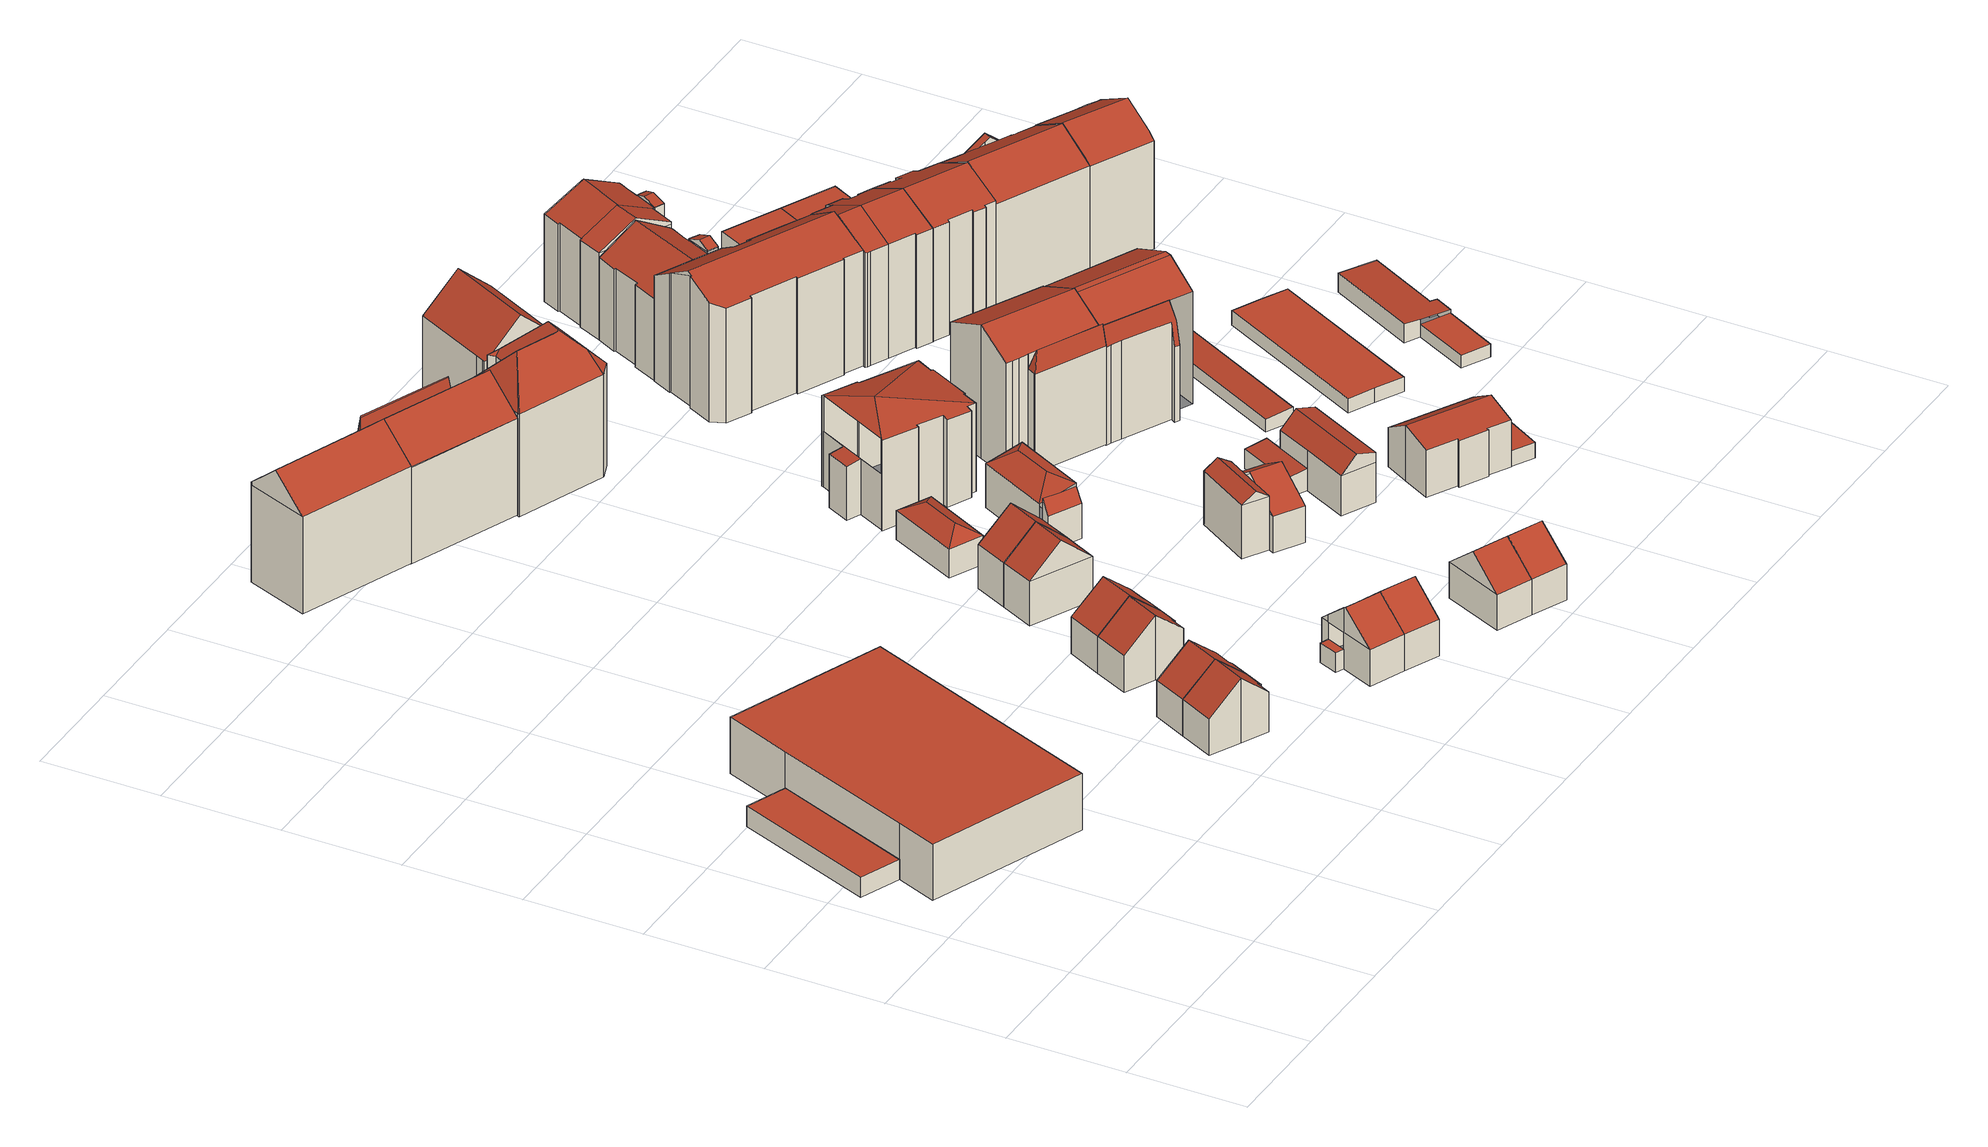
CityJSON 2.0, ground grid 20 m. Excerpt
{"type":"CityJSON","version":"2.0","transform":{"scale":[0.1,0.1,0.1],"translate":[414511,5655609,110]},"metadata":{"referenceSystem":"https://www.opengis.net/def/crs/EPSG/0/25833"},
"CityObjects":{
"building1":{"type":"Building","attributes":{"Dachtyp_tdc":"tdcPolyFlatRoof","Gemeindeschluessel":14612000,"Dachneigung":0,"QualitaetDacherkennung":83,"Geometrietyp2DReferenz":"3000","measuredHeight":3.46,"function":"31001_3211","roofType":"1000"},"geometry":[{"type":"Solid","lod":"2","boundaries":[[[[0,1,2,3]],[[1,4,5,2]],[[4,6,7,5]],[[6,0,3,7]],[[6,4,1,0]],[[3,2,5,7]]]],"semantics":{"surfaces":[{"type":"WallSurface"},{"type":"RoofSurface"},{"type":"GroundSurface"}],"values":[[0,0,0,0,1,2]]}}]},
"building2":{"type":"Building","attributes":{"Dachtyp_tdc":"tdcPolyFlatRoof","Gemeindeschluessel":14612000,"Dachneigung":0,"QualitaetDacherkennung":65,"Geometrietyp2DReferenz":"3000","measuredHeight":9.78,"function":"31001_3211","roofType":"1000"},"geometry":[{"type":"Solid","lod":"2","boundaries":[[[[8,9,2,10]],[[9,11,3,2]],[[11,12,13,3]],[[12,14,15,13]],[[14,16,17,15]],[[16,8,10,17]],[[16,14,12,11,9,8]],[[10,2,3,13,15,17]]]],"semantics":{"surfaces":[{"type":"WallSurface"},{"type":"RoofSurface"},{"type":"GroundSurface"}],"values":[[0,0,0,0,0,0,1,2]]}}]},
"building3":{"type":"Building","attributes":{"Dachtyp_tdc":"tdcGableRoof","Gemeindeschluessel":14612000,"Dachneigung":39.95,"QualitaetDacherkennung":87,"Geometrietyp2DReferenz":"3000","measuredHeight":11.18,"function":"31001_9998","roofType":"3100"},"geometry":[{"type":"Solid","lod":"2","boundaries":[[[[18,19,20,21]],[[19,22,23,20]],[[22,24,25,23]],[[24,26,27,25]],[[28,29,30,31]],[[29,32,33,30]],[[32,18,21,33]],[[28,26,24,22]],[[22,19,18,32,29,28]],[[21,20,23,25,27,31,30,33]],[[26,28,31,27]]]],"semantics":{"surfaces":[{"type":"WallSurface"},{"type":"RoofSurface"},{"type":"GroundSurface"}],"values":[[0,0,0,0,0,0,0,1,1,2,0]]}}]},
"building4":{"type":"Building","attributes":{"Dachtyp_tdc":"tdcGableRoof","Gemeindeschluessel":14612000,"Dachneigung":39.8,"QualitaetDacherkennung":77,"Geometrietyp2DReferenz":"3000","measuredHeight":11.16,"function":"31001_9998","roofType":"3100"},"geometry":[{"type":"Solid","lod":"2","boundaries":[[[[34,29,30,35]],[[29,36,31,30]],[[36,26,27,31]],[[26,37,38,27]],[[37,39,40,38]],[[39,41,42,40]],[[41,43,44,42]],[[43,34,35,44]],[[39,37,26,36]],[[36,29,34,43,41,39]],[[35,30,31,27,38,40,42,44]]]],"semantics":{"surfaces":[{"type":"WallSurface"},{"type":"RoofSurface"},{"type":"GroundSurface"}],"values":[[0,0,0,0,0,0,0,0,1,1,2]]}}]},
"building5":{"type":"Building","attributes":{"Dachtyp_tdc":"tdcGableRoof","Gemeindeschluessel":14612000,"Dachneigung":40.01,"QualitaetDacherkennung":83,"Geometrietyp2DReferenz":"3000","measuredHeight":11.31,"function":"31001_9998","roofType":"3100"},"geometry":[{"type":"Solid","lod":"2","boundaries":[[[[45,46,47,48]],[[46,49,50,47]],[[49,51,52,50]],[[51,53,54,52]],[[53,55,56,54]],[[55,57,58,56]],[[57,59,60,58]],[[59,45,48,60]],[[55,53,51,49]],[[49,46,45,59,57,55]],[[48,47,50,52,54,56,58,60]]]],"semantics":{"surfaces":[{"type":"WallSurface"},{"type":"RoofSurface"},{"type":"GroundSurface"}],"values":[[0,0,0,0,0,0,0,0,1,1,2]]}}]},
"building6":{"type":"Building","attributes":{"Dachtyp_tdc":"tdcFreeFormRoof","Gemeindeschluessel":14612000,"Dachneigung":39.86,"QualitaetDacherkennung":82,"Geometrietyp2DReferenz":"3000","measuredHeight":11.3,"function":"31001_9998","roofType":"5000"},"geometry":[{"type":"Solid","lod":"2","boundaries":[[[[61,57,58,62]],[[57,53,54,58]],[[53,63,64,54]],[[63,65,66,64]],[[65,67,68,66]],[[67,61,62,68]],[[69,70,63,53]],[[67,65,70,69,57,61]],[[65,63,70]],[[53,57,69]],[[62,58,54,64,66,68]]]],"semantics":{"surfaces":[{"type":"WallSurface"},{"type":"RoofSurface"},{"type":"GroundSurface"}],"values":[[0,0,0,0,0,0,1,1,0,0,2]]}}]},
"building7":{"type":"Building","attributes":{"Gemeindeschluessel":14612000,"Geometrietyp2DReferenz":"3000","function":"31001_9998","roofType":"9999"},"children":["building7-1","building7-2"]},
"building7-1":{"type":"BuildingPart","attributes":{"Dachtyp_tdc":"tdcGableRoof","Dachneigung":41.36,"QualitaetDacherkennung":79,"Geometrietyp2DReferenz":"3000","measuredHeight":22.2,"roofType":"3100"},"parents":["building7"],"geometry":[{"type":"MultiSurface","lod":"2","boundaries":[[[71,72,73,74]],[[72,75,76,77,73]],[[78,79,80,81,82]],[[79,71,74,80]],[[79,83,84,71]],[[85,86,84,83,87]],[[78,87,83,79]],[[75,85,87,78]],[[72,86,85,75]],[[71,84,86,72]],[[74,73,77,81,80]]],"semantics":{"surfaces":[{"type":"WallSurface"},{"type":"RoofSurface"},{"type":"GroundSurface"}],"values":[0,0,0,0,1,1,0,0,0,0,2]}}]},
"building7-2":{"type":"BuildingPart","attributes":{"Dachtyp_tdc":"tdcPolyFlatRoof","Dachneigung":0,"QualitaetDacherkennung":0,"Geometrietyp2DReferenz":"3000","measuredHeight":3,"roofType":"9999"},"parents":["building7"],"geometry":[{"type":"MultiSurface","lod":"2","boundaries":[[[82,88,89,76]],[[76,89,90,77]],[[89,88,91,90]],[[88,82,81,91]],[[77,90,91,81]],[[77,81,82,76]]],"semantics":{"surfaces":[{"type":"RoofSurface"},{"type":"WallSurface"},{"type":"GroundSurface"},{"type":"ClosureSurface","isClosure":"1","QuelleClosure":"LoD1Solid"}],"values":[0,1,1,1,2,3]}}]},
"building8":{"type":"Building","attributes":{"Gemeindeschluessel":14612000,"Geometrietyp2DReferenz":"3000","function":"31001_9998","roofType":"9999"},"children":["building8-1","building8-2"]},
"building8-1":{"type":"BuildingPart","attributes":{"Dachtyp_tdc":"tdcPolyFlatRoof","Dachneigung":0,"QualitaetDacherkennung":42,"Geometrietyp2DReferenz":"3000","measuredHeight":3.44,"roofType":"1000"},"parents":["building8"],"geometry":[{"type":"MultiSurface","lod":"2","boundaries":[[[92,93,94,95]],[[93,96,97,94]],[[96,98,99,97]],[[98,96,93,92]],[[95,94,97,99]]],"semantics":{"surfaces":[{"type":"WallSurface"},{"type":"RoofSurface"},{"type":"GroundSurface"}],"values":[0,0,0,1,2]}}]},
"building8-2":{"type":"BuildingPart","attributes":{"Dachtyp_tdc":"tdcGableRoof","Dachneigung":39.96,"QualitaetDacherkennung":87,"Geometrietyp2DReferenz":"3000","measuredHeight":11.09,"roofType":"3100"},"parents":["building8"],"geometry":[{"type":"MultiSurface","lod":"2","boundaries":[[[100,101,102,103]],[[101,104,105,102]],[[104,106,92,95,105]],[[107,108,109,99,98]],[[108,100,103,109]],[[108,110,111,112,113,100]],[[101,113,112,104]],[[106,111,110,107]],[[104,112,111,106]],[[107,110,108]],[[100,113,101]],[[103,102,105,95,99,109]]],"semantics":{"surfaces":[{"type":"WallSurface"},{"type":"RoofSurface"},{"type":"GroundSurface"}],"values":[0,0,0,0,0,1,1,0,0,0,0,2]}}]},
"building9":{"type":"Building","attributes":{"Dachtyp_tdc":"tdcGableRoof","Gemeindeschluessel":14612000,"Dachneigung":40.02,"QualitaetDacherkennung":80,"Geometrietyp2DReferenz":"3000","measuredHeight":11.11,"function":"31001_9998","roofType":"3100"},"geometry":[{"type":"Solid","lod":"2","boundaries":[[[[114,101,102,115]],[[101,100,103,102]],[[100,116,117,103]],[[116,114,115,117]],[[100,101,118]],[[114,116,119]],[[101,114,119,118]],[[116,100,118,119]],[[115,102,103,117]]]],"semantics":{"surfaces":[{"type":"WallSurface"},{"type":"RoofSurface"},{"type":"GroundSurface"}],"values":[[0,0,0,0,0,0,1,1,2]]}}]},
"building10":{"type":"Building","attributes":{"Dachtyp_tdc":"tdcGableRoof","Gemeindeschluessel":14612000,"Dachneigung":40.86,"QualitaetDacherkennung":84,"Geometrietyp2DReferenz":"3000","measuredHeight":12.69,"function":"31001_9998","roofType":"3100"},"geometry":[{"type":"Solid","lod":"2","boundaries":[[[[120,121,122,123]],[[121,124,125,122]],[[124,126,127,125]],[[126,120,123,127]],[[124,121,128]],[[120,126,129]],[[121,120,129,128]],[[126,124,128,129]],[[123,122,125,127]]]],"semantics":{"surfaces":[{"type":"WallSurface"},{"type":"RoofSurface"},{"type":"GroundSurface"}],"values":[[0,0,0,0,0,0,1,1,2]]}}]},
"building11":{"type":"Building","attributes":{"Dachtyp_tdc":"tdcGableRoof","Gemeindeschluessel":14612000,"Dachneigung":40.82,"QualitaetDacherkennung":85,"Geometrietyp2DReferenz":"3000","measuredHeight":12.69,"function":"31001_9998","roofType":"3100"},"geometry":[{"type":"Solid","lod":"2","boundaries":[[[[126,130,131,127]],[[130,132,133,131]],[[132,120,123,133]],[[120,126,127,123]],[[132,130,134]],[[126,120,129]],[[130,126,129,134]],[[120,132,134,129]],[[127,131,133,123]]]],"semantics":{"surfaces":[{"type":"WallSurface"},{"type":"RoofSurface"},{"type":"GroundSurface"}],"values":[[0,0,0,0,0,0,1,1,2]]}}]},
"building12":{"type":"Building","attributes":{"Gemeindeschluessel":14612000,"Geometrietyp2DReferenz":"3000","function":"31001_9998","roofType":"9999"},"children":["building12-1","building12-2"]},
"building12-1":{"type":"BuildingPart","attributes":{"Dachtyp_tdc":"tdcFreeFormRoof","Dachneigung":83.23,"QualitaetDacherkennung":18,"Geometrietyp2DReferenz":"3000","measuredHeight":19.95,"roofType":"5000"},"parents":["building12"],"geometry":[{"type":"MultiSurface","lod":"2","boundaries":[[[135,136,137,138,139]],[[136,140,141,137]],[[140,142,143,144,141]],[[145,142,140]],[[146,145,140,136]],[[146,136,135]],[[145,146,135,142]],[[138,137,141,144]]],"semantics":{"surfaces":[{"type":"WallSurface"},{"type":"RoofSurface"},{"type":"GroundSurface"}],"values":[0,0,0,1,1,1,1,2]}}]},
"building12-2":{"type":"BuildingPart","attributes":{"Dachtyp_tdc":"tdcGableRoof","Dachneigung":41.97,"QualitaetDacherkennung":83,"Geometrietyp2DReferenz":"3000","measuredHeight":22.32,"roofType":"3100"},"parents":["building12"],"geometry":[{"type":"MultiSurface","lod":"2","boundaries":[[[147,139,138,148]],[[143,149,150,144]],[[149,151,152,150]],[[151,147,148,152]],[[153,151,154,83]],[[155,156,157,83,154]],[[147,153,83,157,135,139]],[[143,142,156,155,149]],[[149,155,154,151]],[[151,153,147]],[[148,138,144,150,152]]],"semantics":{"surfaces":[{"type":"WallSurface"},{"type":"RoofSurface"},{"type":"GroundSurface"}],"values":[0,0,0,0,1,1,0,0,0,0,2]}}]},
"building13":{"type":"Building","attributes":{"Dachtyp_tdc":"tdcGableRoof","Gemeindeschluessel":14612000,"Dachneigung":40.02,"QualitaetDacherkennung":86,"Geometrietyp2DReferenz":"3000","measuredHeight":10.91,"function":"31001_9998","roofType":"3100"},"geometry":[{"type":"Solid","lod":"2","boundaries":[[[[158,159,160,161]],[[159,162,163,160]],[[162,164,165,163]],[[164,158,161,165]],[[162,159,166]],[[158,164,167]],[[159,158,167,166]],[[164,162,166,167]],[[161,160,163,165]]]],"semantics":{"surfaces":[{"type":"WallSurface"},{"type":"RoofSurface"},{"type":"GroundSurface"}],"values":[[0,0,0,0,0,0,1,1,2]]}}]},
"building14":{"type":"Building","attributes":{"Dachtyp_tdc":"tdcHipRoof","Gemeindeschluessel":14612000,"Dachneigung":30.56,"QualitaetDacherkennung":76,"Geometrietyp2DReferenz":"3000","measuredHeight":6.87,"function":"31001_9998","roofType":"3200"},"geometry":[{"type":"Solid","lod":"2","boundaries":[[[[168,169,170,171]],[[169,172,173,170]],[[172,174,175,173]],[[174,168,171,175]],[[172,169,176]],[[168,174,177]],[[169,168,177,176]],[[174,172,176,177]],[[171,170,173,175]]]],"semantics":{"surfaces":[{"type":"WallSurface"},{"type":"RoofSurface"},{"type":"GroundSurface"}],"values":[[0,0,0,0,1,1,1,1,2]]}}]},
"building15":{"type":"Building","attributes":{"Dachtyp_tdc":"tdcGableRoof","Gemeindeschluessel":14612000,"Dachneigung":40.28,"QualitaetDacherkennung":85,"Geometrietyp2DReferenz":"3000","measuredHeight":10.88,"function":"31001_9998","roofType":"3100"},"geometry":[{"type":"Solid","lod":"2","boundaries":[[[[178,158,161,179]],[[158,164,165,161]],[[164,180,181,165]],[[180,178,179,181]],[[164,158,182]],[[178,180,183]],[[158,178,183,182]],[[180,164,182,183]],[[179,161,165,181]]]],"semantics":{"surfaces":[{"type":"WallSurface"},{"type":"RoofSurface"},{"type":"GroundSurface"}],"values":[[0,0,0,0,0,0,1,1,2]]}}]},
"building16":{"type":"Building","attributes":{"Dachtyp_tdc":"tdcFreeFormRoof","Gemeindeschluessel":14612000,"Dachneigung":46.72,"QualitaetDacherkennung":26,"Geometrietyp2DReferenz":"3000","measuredHeight":24.3,"function":"31001_9998","roofType":"5000"},"geometry":[{"type":"Solid","lod":"2","boundaries":[[[[184,185,186,187]],[[185,155,188,186]],[[155,189,190,188]],[[189,191,192,190]],[[191,193,194,192]],[[193,195,196,194]],[[195,197,198,196]],[[197,199,200,198]],[[199,201,202,200]],[[201,184,187,202]],[[203,201,199]],[[204,205,203,199,197]],[[195,204,197]],[[195,206,204]],[[206,195,193]],[[206,193,191]],[[207,205,204,206,191,189]],[[208,207,189,155]],[[185,208,155]],[[208,185,184]],[[203,205,207,208,184,201]],[[187,186,188,190,192,194,196,198,200,202]]]],"semantics":{"surfaces":[{"type":"WallSurface"},{"type":"RoofSurface"},{"type":"GroundSurface"}],"values":[[0,0,0,0,0,0,0,0,0,0,1,1,1,1,1,1,1,1,1,1,1,2]]}}]},
"building17":{"type":"Building","attributes":{"Gemeindeschluessel":14612000,"Geometrietyp2DReferenz":"3000","function":"31001_9998","roofType":"9999"},"children":["building17-1","building17-2"]},
"building17-1":{"type":"BuildingPart","attributes":{"Dachtyp_tdc":"tdcPolyFlatRoof","Dachneigung":56.37,"QualitaetDacherkennung":42,"Geometrietyp2DReferenz":"3000","measuredHeight":8.31,"roofType":"2100"},"parents":["building17"],"geometry":[{"type":"MultiSurface","lod":"2","boundaries":[[[209,210,211,212,213]],[[214,215,216,217]],[[215,209,213,216]],[[215,214,218,210,209]],[[213,212,217,216]]],"semantics":{"surfaces":[{"type":"WallSurface"},{"type":"RoofSurface"},{"type":"GroundSurface"}],"values":[0,0,0,1,2]}}]},
"building17-2":{"type":"BuildingPart","attributes":{"Dachtyp_tdc":"tdcHipRoof","Dachneigung":21.45,"QualitaetDacherkennung":42,"Geometrietyp2DReferenz":"3000","measuredHeight":9.36,"roofType":"3200"},"parents":["building17"],"geometry":[{"type":"MultiSurface","lod":"2","boundaries":[[[219,220,221,222]],[[220,223,224,221]],[[223,225,214,217,224]],[[223,220,226]],[[219,211,218,225,227]],[[220,219,227,226]],[[225,223,226,227]],[[222,221,224,217,212]]],"semantics":{"surfaces":[{"type":"WallSurface"},{"type":"RoofSurface"},{"type":"GroundSurface"}],"values":[0,0,0,1,1,1,1,2]}}]},
"building18":{"type":"Building","attributes":{"Gemeindeschluessel":14612000,"Geometrietyp2DReferenz":"3000","function":"31001_9998","roofType":"9999"},"children":["building18-1","building18-2"]},
"building18-1":{"type":"BuildingPart","attributes":{"Dachtyp_tdc":"tdcGableRoof","Dachneigung":31.7,"QualitaetDacherkennung":66,"Geometrietyp2DReferenz":"3000","measuredHeight":10.51,"roofType":"3100"},"parents":["building18"],"geometry":[{"type":"MultiSurface","lod":"2","boundaries":[[[228,229,230,231]],[[229,232,233,230]],[[232,234,235,233]],[[236,228,231,237]],[[238,239,240,241,242,243]],[[229,242,241,244,245,246,232]],[[232,246,234]],[[228,243,242,229]],[[236,238,243,228]],[[231,230,233,235,237]]],"semantics":{"surfaces":[{"type":"WallSurface"},{"type":"RoofSurface"},{"type":"GroundSurface"}],"values":[0,0,0,0,1,1,0,0,0,2]}}]},
"building18-2":{"type":"BuildingPart","attributes":{"Dachtyp_tdc":"tdcGableRoof","Dachneigung":32.47,"QualitaetDacherkennung":77,"Geometrietyp2DReferenz":"3000","measuredHeight":10.84,"roofType":"3100"},"parents":["building18"],"geometry":[{"type":"MultiSurface","lod":"2","boundaries":[[[247,248,249,250]],[[248,251,238,236,237,249]],[[252,253,254,235,234,246]],[[253,247,250,254]],[[253,255,256,247]],[[257,258,256,255,259,244,240]],[[252,259,255,253]],[[248,258,257,251]],[[247,256,258,248]],[[250,249,237,235,254]]],"semantics":{"surfaces":[{"type":"WallSurface"},{"type":"RoofSurface"},{"type":"GroundSurface"}],"values":[0,0,0,0,1,1,0,0,0,2]}}]},
"building19":{"type":"Building","attributes":{"Gemeindeschluessel":14612000,"Geometrietyp2DReferenz":"3000","function":"31001_9998","roofType":"9999"},"children":["building19-1","building19-2"]},
"building19-1":{"type":"BuildingPart","attributes":{"Dachtyp_tdc":"tdcPolyFlatRoof","Dachneigung":10.32,"QualitaetDacherkennung":50,"Geometrietyp2DReferenz":"3000","measuredHeight":9.74,"roofType":"2100"},"parents":["building19"],"geometry":[{"type":"MultiSurface","lod":"2","boundaries":[[[260,261,262,263]],[[261,264,265,262]],[[264,266,267,265]],[[266,268,269,267]],[[268,270,271,269]],[[270,268,266,264,261,260]],[[262,265,267,269,271,263]]],"semantics":{"surfaces":[{"type":"WallSurface"},{"type":"RoofSurface"},{"type":"GroundSurface"}],"values":[0,0,0,0,0,1,2]}}]},
"building19-2":{"type":"BuildingPart","attributes":{"Dachtyp_tdc":"tdcTentRoof","Dachneigung":11.06,"QualitaetDacherkennung":31,"Geometrietyp2DReferenz":"3000","measuredHeight":18.01,"roofType":"3500"},"parents":["building19"],"geometry":[{"type":"MultiSurface","lod":"2","boundaries":[[[272,273,274,275]],[[273,276,277,274]],[[276,278,279,277]],[[278,280,281,279]],[[280,282,260,263,281]],[[283,284,285,271,270]],[[284,286,287,285]],[[286,288,289,287]],[[288,290,291,289]],[[290,292,293,291]],[[292,294,295,293]],[[294,296,297,295]],[[296,298,299,297]],[[298,300,301,299]],[[300,302,303,301]],[[302,304,305,303]],[[304,272,275,305]],[[283,282,306]],[[290,288,286,284,283,306]],[[300,298,296,294,292,290,306]],[[282,280,278,276,273,272,304,302,300,306]],[[275,274,277,279,281,263,271,285,287,289,291,293,295,297,299,301,303,305]]],"semantics":{"surfaces":[{"type":"WallSurface"},{"type":"RoofSurface"},{"type":"GroundSurface"}],"values":[0,0,0,0,0,0,0,0,0,0,0,0,0,0,0,0,0,1,1,1,1,2]}}]},
"building20":{"type":"Building","attributes":{"Dachtyp_tdc":"tdcFreeFormRoof","Gemeindeschluessel":14612000,"Dachneigung":42.25,"QualitaetDacherkennung":74,"Geometrietyp2DReferenz":"3000","measuredHeight":23.02,"function":"31001_9998","roofType":"5000"},"geometry":[{"type":"Solid","lod":"2","boundaries":[[[[307,308,309,310]],[[308,311,312,309]],[[311,313,314,312]],[[313,315,316,314]],[[315,317,318,316]],[[317,319,320,318]],[[319,307,310,320]],[[321,322,315,313,311,308,307]],[[319,317,322,321]],[[317,315,322]],[[307,319,321]],[[310,309,312,314,316,318,320]]]],"semantics":{"surfaces":[{"type":"WallSurface"},{"type":"RoofSurface"},{"type":"GroundSurface"}],"values":[[0,0,0,0,0,0,0,1,1,0,0,2]]}}]},
"building21":{"type":"Building","attributes":{"Dachtyp_tdc":"tdcGableRoof","Gemeindeschluessel":14612000,"Dachneigung":44.9,"QualitaetDacherkennung":54,"Geometrietyp2DReferenz":"3000","measuredHeight":9.79,"function":"31001_9998","roofType":"3100"},"geometry":[{"type":"Solid","lod":"2","boundaries":[[[[323,324,325,326]],[[324,327,328,325]],[[327,329,330,328]],[[329,331,332,330]],[[331,323,326,332]],[[333,334,335,336]],[[327,324,335,334,329]],[[323,336,335,324]],[[331,333,336,323]],[[329,334,333,331]],[[326,325,328,330,332]]]],"semantics":{"surfaces":[{"type":"WallSurface"},{"type":"RoofSurface"},{"type":"GroundSurface"}],"values":[[0,0,0,0,0,1,1,0,0,0,2]]}}]},
"building22":{"type":"Building","attributes":{"Dachtyp_tdc":"tdcPolyFlatRoof","Gemeindeschluessel":14612000,"Dachneigung":5.98,"QualitaetDacherkennung":80,"Geometrietyp2DReferenz":"3000","measuredHeight":3.78,"function":"31001_9998","roofType":"2100"},"geometry":[{"type":"Solid","lod":"2","boundaries":[[[[337,338,339,340]],[[338,341,342,339]],[[341,343,344,342]],[[343,345,346,344]],[[345,337,340,346]],[[345,343,341,338,337]],[[340,339,342,344,346]]]],"semantics":{"surfaces":[{"type":"WallSurface"},{"type":"RoofSurface"},{"type":"GroundSurface"}],"values":[[0,0,0,0,0,1,2]]}}]},
"building23":{"type":"Building","attributes":{"Gemeindeschluessel":14612000,"Geometrietyp2DReferenz":"3000","function":"31001_9998","roofType":"9999"},"children":["building23-1","building23-2"]},
"building23-1":{"type":"BuildingPart","attributes":{"Dachtyp_tdc":"tdcFreeFormRoof","Dachneigung":75.28,"QualitaetDacherkennung":23,"Geometrietyp2DReferenz":"3000","measuredHeight":20.61,"roofType":"5000"},"parents":["building23"],"geometry":[{"type":"MultiSurface","lod":"2","boundaries":[[[347,348,349,350]],[[348,351,352,349]],[[351,353,354,352]],[[355,356,357,358]],[[356,347,350,357]],[[353,351,348,359]],[[348,347,356,359]],[[356,355,353,359]],[[350,349,352,354,358,357]]],"semantics":{"surfaces":[{"type":"WallSurface"},{"type":"RoofSurface"},{"type":"GroundSurface"}],"values":[0,0,0,0,0,1,1,1,2]}}]},
"building23-2":{"type":"BuildingPart","attributes":{"Dachtyp_tdc":"tdcGableRoof","Dachneigung":24.99,"QualitaetDacherkennung":64,"Geometrietyp2DReferenz":"3000","measuredHeight":23.37,"roofType":"3100"},"parents":["building23"],"geometry":[{"type":"MultiSurface","lod":"2","boundaries":[[[360,361,362,363]],[[361,364,365,362]],[[364,366,367,365]],[[366,368,369,367]],[[368,370,371,369]],[[370,372,373,371]],[[372,374,375,373]],[[374,376,355,358,375]],[[377,360,363,354,353]],[[374,372,370,368]],[[368,366,364,361,360,377,376,374]],[[363,362,365,367,369,371,373,375,358,354]]],"semantics":{"surfaces":[{"type":"WallSurface"},{"type":"RoofSurface"},{"type":"GroundSurface"}],"values":[0,0,0,0,0,0,0,0,0,1,1,2]}}]},
"building24":{"type":"Building","attributes":{"Dachtyp_tdc":"tdcGableRoof","Gemeindeschluessel":14612000,"Dachneigung":15.97,"QualitaetDacherkennung":53,"Geometrietyp2DReferenz":"3000","measuredHeight":9.76,"function":"31001_9998","roofType":"3100"},"geometry":[{"type":"Solid","lod":"2","boundaries":[[[[378,379,380,381]],[[379,382,383,380]],[[382,384,385,383]],[[384,386,387,385]],[[386,388,389,387]],[[388,390,391,389]],[[390,392,393,391]],[[392,394,395,393]],[[394,396,397,395]],[[396,378,381,397]],[[392,390,388,386,384,382,379,378]],[[378,396,394,392]],[[381,380,383,385,387,389,391,393,395,397]]]],"semantics":{"surfaces":[{"type":"WallSurface"},{"type":"RoofSurface"},{"type":"GroundSurface"}],"values":[[0,0,0,0,0,0,0,0,0,0,1,1,2]]}}]},
"building25":{"type":"Building","attributes":{"Dachtyp_tdc":"tdcFreeFormRoof","Gemeindeschluessel":14612000,"Dachneigung":31.59,"QualitaetDacherkennung":49,"Geometrietyp2DReferenz":"3000","measuredHeight":23.27,"function":"31001_9998","roofType":"5000"},"geometry":[{"type":"Solid","lod":"2","boundaries":[[[[398,399,400,401]],[[399,402,403,400]],[[402,404,405,403]],[[404,406,407,405]],[[406,408,409,407]],[[408,410,411,409]],[[410,412,413,411]],[[412,414,415,413]],[[414,416,417,415]],[[416,418,419,417]],[[418,420,421,419]],[[420,422,423,421]],[[422,424,425,423]],[[424,426,427,425]],[[426,428,429,427]],[[428,430,431,429]],[[430,432,433,431]],[[432,434,435,433]],[[434,436,437,435]],[[436,438,439,437]],[[438,398,401,439]],[[422,420,418,416,414,412,410,408,406,404,440,441]],[[428,426,424,441,440,402,399,398,438,436,434,432,430]],[[424,422,441]],[[404,402,440]],[[401,400,403,405,407,409,411,413,415,417,419,421,423,425,427,429,431,433,435,437,439]]]],"semantics":{"surfaces":[{"type":"WallSurface"},{"type":"RoofSurface"},{"type":"GroundSurface"}],"values":[[0,0,0,0,0,0,0,0,0,0,0,0,0,0,0,0,0,0,0,0,0,1,1,0,0,2]]}}]},
"building26":{"type":"Building","attributes":{"Dachtyp_tdc":"tdcPolyFlatRoof","Gemeindeschluessel":14612000,"Dachneigung":0,"QualitaetDacherkennung":63,"Geometrietyp2DReferenz":"3000","measuredHeight":2.69,"function":"31001_9998","roofType":"1000"},"geometry":[{"type":"Solid","lod":"2","boundaries":[[[[442,443,444,445]],[[443,446,447,444]],[[443,442,448,446]],[[447,449,445,444]],[[446,448,449,447]],[[448,442,445,449]]]],"semantics":{"surfaces":[{"type":"WallSurface"},{"type":"RoofSurface"},{"type":"GroundSurface"}],"values":[[0,0,1,2,0,0]]}}]},
"building27":{"type":"Building","attributes":{"Gemeindeschluessel":14612000,"Geometrietyp2DReferenz":"3000","function":"31001_9998","roofType":"9999"},"children":["building27-1","building27-2"]},
"building27-1":{"type":"BuildingPart","attributes":{"Dachtyp_tdc":"tdcCutGableRoof","Dachneigung":24.21,"QualitaetDacherkennung":59,"Geometrietyp2DReferenz":"3000","measuredHeight":23.08,"roofType":"9999"},"parents":["building27"],"geometry":[{"type":"MultiSurface","lod":"2","boundaries":[[[450,451,452,453]],[[451,454,455,452]],[[456,450,453,457,458]],[[451,450,459,460]],[[454,451,460,461]],[[456,454,461,462]],[[450,456,462,459]],[[461,460,459,462]],[[453,452,455,463,457]]],"semantics":{"surfaces":[{"type":"WallSurface"},{"type":"RoofSurface"},{"type":"GroundSurface"}],"values":[0,0,0,1,0,1,0,1,2]}}]},
"building27-2":{"type":"BuildingPart","attributes":{"Dachtyp_tdc":"tdcFreeFormRoof","Dachneigung":77.14,"QualitaetDacherkennung":28,"Geometrietyp2DReferenz":"3000","measuredHeight":20.46,"roofType":"5000"},"parents":["building27"],"geometry":[{"type":"MultiSurface","lod":"2","boundaries":[[[464,465,466,467]],[[465,468,469,466]],[[468,470,471,469]],[[470,472,473,471]],[[472,458,457,473]],[[474,475,476,463]],[[475,477,478,476]],[[477,479,480,478]],[[479,464,467,480]],[[475,474,481]],[[474,458,472,481]],[[472,470,468,465,464,479,477,475,481]],[[467,466,469,471,473,457,463,476,478,480]]],"semantics":{"surfaces":[{"type":"WallSurface"},{"type":"RoofSurface"},{"type":"GroundSurface"}],"values":[0,0,0,0,0,0,0,0,0,1,1,1,2]}}]},
"building28":{"type":"Building","attributes":{"Gemeindeschluessel":14612000,"Geometrietyp2DReferenz":"3000","function":"31001_9998","roofType":"9999"},"children":["building28-1","building28-2"]},
"building28-1":{"type":"BuildingPart","attributes":{"Dachtyp_tdc":"tdcGableRoof","Dachneigung":30.96,"QualitaetDacherkennung":63,"Geometrietyp2DReferenz":"3000","measuredHeight":18.41,"roofType":"3100"},"parents":["building28"],"geometry":[{"type":"MultiSurface","lod":"2","boundaries":[[[482,483,484,485]],[[483,486,487,484]],[[486,488,489,487]],[[488,490,491,489]],[[490,492,493,491]],[[492,494,495,493]],[[494,496,497,495]],[[496,498,499,497]],[[498,500,501,499]],[[500,502,503,501]],[[502,504,505,503]],[[506,507,508,509]],[[507,510,511,508]],[[510,512,513,511]],[[512,514,515,513]],[[514,516,517,515]],[[516,482,485,517]],[[512,510,507,506,504,502,500,498,496,494,492,490]],[[490,488,486,483,482,516,514,512]],[[485,484,487,489,491,493,495,497,499,501,503,505,509,508,511,513,515,517]]],"semantics":{"surfaces":[{"type":"WallSurface"},{"type":"RoofSurface"},{"type":"GroundSurface"}],"values":[0,0,0,0,0,0,0,0,0,0,0,0,0,0,0,0,0,1,1,2]}}]},
"building28-2":{"type":"BuildingPart","attributes":{"Dachtyp_tdc":"tdcGableRoof","Dachneigung":23.87,"QualitaetDacherkennung":52,"Geometrietyp2DReferenz":"3000","measuredHeight":16.04,"roofType":"3100"},"parents":["building28"],"geometry":[{"type":"MultiSurface","lod":"2","boundaries":[[[518,519,520,521]],[[519,522,523,520]],[[522,524,506,509,523]],[[525,526,503,505,504]],[[526,525,527,528,519,518,529]],[[530,531,528,527]],[[522,531,530,524]],[[524,530,527,525]],[[519,528,531,522]],[[503,532,521,520,523,509,505]],[[529,518,521,532]],[[526,529,532,503]]],"semantics":{"surfaces":[{"type":"WallSurface"},{"type":"RoofSurface"},{"type":"GroundSurface"}],"values":[0,0,0,0,1,1,0,0,0,2,0,0]}}]},
"building29":{"type":"Building","attributes":{"Dachtyp_tdc":"tdcPolyFlatRoof","Gemeindeschluessel":14612000,"Dachneigung":3.14,"QualitaetDacherkennung":67,"Geometrietyp2DReferenz":"3000","measuredHeight":2.48,"function":"31001_2463","roofType":"2100"},"geometry":[{"type":"Solid","lod":"2","boundaries":[[[[533,534,535,536]],[[534,537,538,535]],[[537,539,540,538]],[[539,533,536,540]],[[539,537,534,533]],[[536,535,538,540]]]],"semantics":{"surfaces":[{"type":"WallSurface"},{"type":"RoofSurface"},{"type":"GroundSurface"}],"values":[[0,0,0,0,1,2]]}}]},
"building30":{"type":"Building","attributes":{"Gemeindeschluessel":14612000,"Geometrietyp2DReferenz":"3000","function":"31001_9998","roofType":"9999"},"children":["building30-1","building30-2","building30-3"]},
"building30-1":{"type":"BuildingPart","attributes":{"Dachtyp_tdc":"tdcGableRoof","Dachneigung":25.94,"QualitaetDacherkennung":63,"Geometrietyp2DReferenz":"3000","measuredHeight":18.63,"roofType":"3100"},"parents":["building30"],"geometry":[{"type":"MultiSurface","lod":"2","boundaries":[[[541,542,543,544]],[[542,545,546,543]],[[545,547,548,546]],[[547,549,550,548]],[[549,551,552,550]],[[551,553,554,552]],[[553,555,556,554]],[[555,557,558,556]],[[559,560,561,562]],[[560,563,561]],[[564,565,566,567,568]],[[565,541,544,566]],[[569,560,559,557,555,553,551,549,547]],[[547,545,542,541,565,564,569]],[[544,543,546,548,550,552,554,556,558,562,561,570,567,566]]],"semantics":{"surfaces":[{"type":"WallSurface"},{"type":"RoofSurface"},{"type":"GroundSurface"}],"values":[0,0,0,0,0,0,0,0,0,0,0,0,1,1,2]}}]},
"building30-2":{"type":"BuildingPart","attributes":{"Dachtyp_tdc":"tdcGableRoof","Dachneigung":13.42,"QualitaetDacherkennung":51,"Geometrietyp2DReferenz":"3000","measuredHeight":16.26,"roofType":"3100"},"parents":["building30"],"geometry":[{"type":"MultiSurface","lod":"2","boundaries":[[[571,572,559,562,573]],[[574,575,576,558,557]],[[575,577,578,576]],[[577,571,573,578]],[[579,577,575,574,580]],[[579,580,581,582]],[[571,582,581,572]],[[577,579,582,571]],[[572,581,580,574]],[[573,562,558,576,578]]],"semantics":{"surfaces":[{"type":"WallSurface"},{"type":"RoofSurface"},{"type":"GroundSurface"}],"values":[0,0,0,0,1,1,0,0,0,2]}}]},
"building30-3":{"type":"BuildingPart","attributes":{"Dachtyp_tdc":"tdcGableRoof","Dachneigung":26.93,"QualitaetDacherkennung":65,"Geometrietyp2DReferenz":"3000","measuredHeight":18.7,"roofType":"3100"},"parents":["building30"],"geometry":[{"type":"MultiSurface","lod":"2","boundaries":[[[563,583,493,561]],[[560,569,584,585,586]],[[587,585,584,588,589]],[[588,564,568]],[[589,588,568]],[[583,586,585,587]],[[563,560,586,583]],[[493,489,590,567,570,561]],[[583,587,489,493]],[[587,589,590,489]],[[589,568,567,590]]],"semantics":{"surfaces":[{"type":"WallSurface"},{"type":"RoofSurface"},{"type":"GroundSurface"}],"values":[0,1,1,0,0,0,0,2,0,0,0]}}]},
"building31":{"type":"Building","attributes":{"Gemeindeschluessel":14612000,"Geometrietyp2DReferenz":"3000","function":"31001_9998","roofType":"9999"},"children":["building31-1","building31-2"]},
"building31-1":{"type":"BuildingPart","attributes":{"Dachtyp_tdc":"tdcFreeFormRoof","Dachneigung":26.3,"QualitaetDacherkennung":57,"Geometrietyp2DReferenz":"3000","measuredHeight":23.04,"roofType":"5000"},"parents":["building31"],"geometry":[{"type":"MultiSurface","lod":"2","boundaries":[[[591,592,593,594]],[[592,595,596,597,593]],[[598,599,600,601]],[[598,602,603,599]],[[602,604,605,603]],[[604,424,425,605]],[[424,606,607,425]],[[606,608,423,607]],[[608,609,421,423]],[[609,591,594,421]],[[606,424,604,602,598,601,610]],[[610,611,612,595,592,591,609,608,606]],[[594,593,597,613,600,599,603,605,425,607,423,421]]],"semantics":{"surfaces":[{"type":"WallSurface"},{"type":"RoofSurface"},{"type":"GroundSurface"}],"values":[0,0,0,0,0,0,0,0,0,0,1,1,2]}}]},
"building31-2":{"type":"BuildingPart","attributes":{"Dachtyp_tdc":"tdcGableRoof","Dachneigung":27.14,"QualitaetDacherkennung":65,"Geometrietyp2DReferenz":"3000","measuredHeight":23.03,"roofType":"3100"},"parents":["building31"],"geometry":[{"type":"MultiSurface","lod":"2","boundaries":[[[614,615,616,617]],[[615,618,619,616]],[[618,620,621,619]],[[620,622,623,621]],[[622,624,625,623]],[[624,626,627,625]],[[626,628,629,627]],[[628,630,631,629]],[[630,632,633,631]],[[632,601,600,633]],[[596,614,617,597]],[[610,611,601,632,630,628,626]],[[626,624,622,620,618,615,614,596,612,610]],[[617,616,619,621,623,625,627,629,631,633,600,613,597]]],"semantics":{"surfaces":[{"type":"WallSurface"},{"type":"RoofSurface"},{"type":"GroundSurface"}],"values":[0,0,0,0,0,0,0,0,0,0,0,1,1,2]}}]},
"building32":{"type":"Building","attributes":{"Dachtyp_tdc":"tdcPolyFlatRoof","Gemeindeschluessel":14612000,"Dachneigung":0,"QualitaetDacherkennung":95,"Geometrietyp2DReferenz":"3000","measuredHeight":2.42,"function":"31001_2463","roofType":"1000"},"geometry":[{"type":"Solid","lod":"2","boundaries":[[[[634,635,636,637]],[[635,638,639,636]],[[638,640,641,639]],[[640,642,643,641]],[[642,644,645,643]],[[644,634,637,645]],[[644,642,640,638,635,634]],[[637,636,639,641,643,645]]]],"semantics":{"surfaces":[{"type":"WallSurface"},{"type":"RoofSurface"},{"type":"GroundSurface"}],"values":[[0,0,0,0,0,0,1,2]]}}]},
"building33":{"type":"Building","attributes":{"Dachtyp_tdc":"tdcGableRoof","Gemeindeschluessel":14612000,"Dachneigung":27.35,"QualitaetDacherkennung":66,"Geometrietyp2DReferenz":"3000","measuredHeight":22.93,"function":"31001_9998","roofType":"3100"},"geometry":[{"type":"Solid","lod":"2","boundaries":[[[[646,647,648,649]],[[647,650,651,648]],[[652,653,654,655,656,657,658,659,624,626]],[[626,628,660,661,662,663,650,647,646,652]],[[651,664,665,666,667,668,669,670,671,672,673,674,675,676,677,678,649,648]],[[650,663,664,651]],[[663,662,665,664]],[[662,661,666,665]],[[661,660,667,666]],[[660,628,668,667]],[[628,626,669,668]],[[626,624,670,669]],[[624,659,671,670]],[[659,658,672,671]],[[658,657,673,672]],[[657,656,674,673]],[[656,655,675,674]],[[655,654,676,675]],[[654,653,677,676]],[[653,652,678,677]],[[652,646,649,678]]]],"semantics":{"surfaces":[{"type":"WallSurface"},{"type":"RoofSurface"},{"type":"GroundSurface"}],"values":[[0,0,1,1,2,0,0,0,0,0,0,0,0,0,0,0,0,0,0,0,0]]}}]},
"building34":{"type":"Building","attributes":{"Gemeindeschluessel":14612000,"Geometrietyp2DReferenz":"3000","function":"31001_2463","roofType":"9999"},"children":["building34-1","building34-2"]},
"building34-1":{"type":"BuildingPart","attributes":{"Dachtyp_tdc":"tdcPolyFlatRoof","Dachneigung":0,"QualitaetDacherkennung":85,"Geometrietyp2DReferenz":"3000","measuredHeight":2.21,"roofType":"1000"},"parents":["building34"],"geometry":[{"type":"MultiSurface","lod":"2","boundaries":[[[679,680,681,682]],[[680,683,684,681]],[[683,685,686,684]],[[685,683,680,679]],[[682,681,684,686]]],"semantics":{"surfaces":[{"type":"WallSurface"},{"type":"RoofSurface"},{"type":"GroundSurface"}],"values":[0,0,0,1,2]}}]},
"building34-2":{"type":"BuildingPart","attributes":{"Dachtyp_tdc":"tdcPolyFlatRoof","Dachneigung":3.62,"QualitaetDacherkennung":76,"Geometrietyp2DReferenz":"3000","measuredHeight":3.29,"roofType":"2100"},"parents":["building34"],"geometry":[{"type":"MultiSurface","lod":"2","boundaries":[[[687,688,689,690]],[[688,691,692,689]],[[691,693,679,682,692]],[[694,695,696,686,685]],[[695,697,698,696]],[[697,687,690,698]],[[697,695,694,693,691,688,687]],[[690,689,692,682,686,696,698]]],"semantics":{"surfaces":[{"type":"WallSurface"},{"type":"RoofSurface"},{"type":"GroundSurface"}],"values":[0,0,0,0,0,0,1,2]}}]},
"building35":{"type":"Building","attributes":{"Dachtyp_tdc":"tdcPolyFlatRoof","Gemeindeschluessel":14612000,"Dachneigung":0,"QualitaetDacherkennung":72,"Geometrietyp2DReferenz":"3000","measuredHeight":4.12,"function":"31001_2463","roofType":"1000"},"geometry":[{"type":"Solid","lod":"2","boundaries":[[[[699,700,701,702]],[[700,703,704,701]],[[703,705,706,704]],[[705,699,702,706]],[[705,703,700,699]],[[702,701,704,706]]]],"semantics":{"surfaces":[{"type":"WallSurface"},{"type":"RoofSurface"},{"type":"GroundSurface"}],"values":[[0,0,0,0,1,2]]}}]},
"building36":{"type":"Building","attributes":{"Gemeindeschluessel":14612000,"Geometrietyp2DReferenz":"3000","function":"31001_9998","roofType":"9999"},"children":["building36-1","building36-2"]},
"building36-1":{"type":"BuildingPart","attributes":{"Dachtyp_tdc":"tdcGableRoof","Dachneigung":29.61,"QualitaetDacherkennung":20,"Geometrietyp2DReferenz":"3000","measuredHeight":20.23,"roofType":"3100"},"parents":["building36"],"geometry":[{"type":"MultiSurface","lod":"2","boundaries":[[[707,708,709,710]],[[711,712,713,714]],[[712,715,716,713]],[[715,717,718,716]],[[717,719,720,718]],[[719,707,710,720]],[[715,712,711,721,722]],[[722,723,708,707,719,717,715]],[[710,709,724,714,713,716,718,720]]],"semantics":{"surfaces":[{"type":"WallSurface"},{"type":"RoofSurface"},{"type":"GroundSurface"}],"values":[0,0,0,0,0,0,1,1,2]}}]},
"building36-2":{"type":"BuildingPart","attributes":{"Dachtyp_tdc":"tdcGableRoof","Dachneigung":29.76,"QualitaetDacherkennung":76,"Geometrietyp2DReferenz":"3000","measuredHeight":23.05,"roofType":"3100"},"parents":["building36"],"geometry":[{"type":"MultiSurface","lod":"2","boundaries":[[[725,709,708]],[[725,726,727,709]],[[726,728,729,727]],[[728,730,731,729]],[[730,732,733,731]],[[732,734,735,733]],[[734,736,737,735]],[[736,738,739,737]],[[738,740,741,739]],[[740,742,743,741]],[[742,744,745,743]],[[744,746,747,745]],[[746,748,749,747]],[[748,653,750,749]],[[653,751,752,750]],[[751,753,711,714,752]],[[748,746,744,742,740]],[[740,738,736,734,732,730,728,726,725,723,754,721,753,751,653,748]],[[714,724,709,727,729,731,733,735,737,739,741,743,745,747,749,750,752]]],"semantics":{"surfaces":[{"type":"WallSurface"},{"type":"RoofSurface"},{"type":"GroundSurface"}],"values":[0,0,0,0,0,0,0,0,0,0,0,0,0,0,0,0,1,1,2]}}]},
"building37":{"type":"Building","attributes":{"Dachtyp_tdc":"tdcPolyFlatRoof","Gemeindeschluessel":14612000,"Dachneigung":0,"QualitaetDacherkennung":79,"Geometrietyp2DReferenz":"3000","measuredHeight":4.17,"function":"31001_2463","roofType":"1000"},"geometry":[{"type":"Solid","lod":"2","boundaries":[[[[755,705,706,756]],[[705,703,704,706]],[[703,757,758,704]],[[757,755,756,758]],[[757,703,705,755]],[[756,706,704,758]]]],"semantics":{"surfaces":[{"type":"WallSurface"},{"type":"RoofSurface"},{"type":"GroundSurface"}],"values":[[0,0,0,0,1,2]]}}]},
"building38":{"type":"Building","attributes":{"Dachtyp_tdc":"tdcFreeFormRoof","Gemeindeschluessel":14612000,"Dachneigung":29.89,"QualitaetDacherkennung":70,"Geometrietyp2DReferenz":"3000","measuredHeight":22.86,"function":"31001_9998","roofType":"5000"},"geometry":[{"type":"Solid","lod":"2","boundaries":[[[[759,760,761,762]],[[760,763,764,761]],[[763,765,766,764]],[[765,767,768,766]],[[767,769,770,768]],[[769,771,772,770]],[[771,773,774,772]],[[773,775,776,774]],[[775,759,762,776]],[[775,773,777,778,760,759]],[[777,771,769,767,765,763,778]],[[763,760,778]],[[773,771,777]],[[762,761,764,766,768,770,772,774,776]]]],"semantics":{"surfaces":[{"type":"WallSurface"},{"type":"RoofSurface"},{"type":"GroundSurface"}],"values":[[0,0,0,0,0,0,0,0,0,1,1,0,0,2]]}}]}
},
"vertices":[
[166,758,67],[73,520,67],[73,520,32],[166,758,32],[4,548,67],[4,548,32],[96,785,67],[96,785,32],
[46,451,130],[73,520,130],[46,451,32],[166,758,130],[211,873,130],[211,873,32],[482,768,130],[482,768,32],[317,346,130],[317,346,32],
[695,257,99],[682,230,99],[682,230,29],[695,257,29],[637,252,141],[637,252,29],[585,277,92],[585,277,29],[614,336,92],[614,336,29],[666,310,141],[717,285,93],[717,285,29],[666,310,29],[702,253,93],[702,253,29],
[733,317,93],[733,317,29],[666,310,140],[642,394,92],[642,394,29],[695,369,140],[695,369,29],[739,347,99],[739,347,29],[726,320,99],[726,320,29],
[788,447,99],[775,420,99],[775,420,28],[788,447,28],[730,442,141],[730,442,28],[678,467,92],[678,467,28],[706,526,92],[706,526,28],[758,501,141],[758,501,28],[810,476,93],[810,476,28],[795,444,93],[795,444,28],
[825,507,93],[825,507,28],[735,585,92],[735,585,28],[832,538,99],[832,538,28],[819,511,99],[819,511,28],[759,501,141],[787,559,141],
[316,1637,188],[358,1744,188],[358,1744,19],[316,1637,19],[387,1732,188],[387,1732,49],[387,1732,19],[553,1667,188],[511,1560,188],[511,1560,19],[553,1667,19],[553,1667,49],[533,1617,241],[338,1693,241],[387,1732,193],[358,1744,193],[553,1667,194],
[554,1671,49],[388,1737,49],[388,1737,19],[554,1671,19],
[882,211,64],[868,217,64],[868,217,30],[882,211,30],[882,250,64],[882,250,30],[896,244,64],[896,244,30],
[962,232,94],[918,130,94],[918,130,30],[962,232,30],[858,155,94],[858,155,30],[882,211,94],[896,244,94],[902,258,94],[902,258,30],[896,244,107],[882,211,137],[880,207,140],[940,181,140],
[978,104,94],[978,104,30],[1022,207,94],[1022,207,30],[940,181,141],[1000,155,141],
[912,685,99],[884,628,99],[884,628,22],[912,685,22],[781,678,99],[781,678,22],[808,735,99],[808,735,22],[833,653,149],[860,710,149],
[835,792,99],[835,792,22],[939,742,99],[939,742,22],[888,766,149],
[552,1665,190],[554,1671,190],[554,1671,18],[552,1665,18],[552,1665,186],[717,1607,190],[717,1607,18],[715,1601,190],[715,1601,186],[715,1601,18],[713,1605,216],[556,1667,218],
[511,1560,186],[511,1560,18],[742,1590,186],[742,1590,18],[701,1484,186],[701,1484,18],[511,1560,187],[723,1542,241],[742,1590,195],[715,1601,195],[552,1665,196],
[1138,35,93],[1078,60,93],[1078,60,31],[1138,35,31],[1122,163,94],[1122,163,31],[1182,137,94],[1182,137,31],[1101,112,140],[1161,87,140],
[955,933,71],[898,817,71],[898,817,20],[955,933,20],[843,844,70],[843,844,20],[899,961,70],[899,961,20],[884,856,89],[915,919,89],
[1198,9,93],[1198,9,31],[1242,112,94],[1242,112,31],[1160,86,140],[1220,61,140],
[700,1481,195],[701,1484,195],[701,1484,16],[700,1481,16],[742,1590,16],[811,1563,195],[811,1563,16],[822,1584,195],[822,1584,16],[820,1597,195],[820,1597,16],[929,1545,195],[929,1545,16],[934,1542,195],[934,1542,16],[881,1431,195],[881,1431,16],[853,1422,195],[853,1422,16],[858,1451,226],[854,1514,259],[842,1491,259],[831,1583,203],[839,1490,257],[764,1519,257],
[989,757,70],[996,770,93],[996,770,87],[996,770,9],[989,757,9],[1050,743,92],[1043,730,70],[1043,730,9],[1050,743,9],[1023,756,92],
[991,773,86],[1051,893,86],[1051,893,9],[991,773,9],[1110,864,98],[1110,864,9],[1050,743,98],[1081,855,103],[1050,792,103],
[1247,535,72],[1187,436,72],[1187,436,8],[1247,535,8],[1140,464,72],[1140,464,8],[1145,473,72],[1145,473,8],[1200,564,72],[1200,564,8],[1200,564,81],[1184,537,101],[1183,536,102],[1174,521,113],[1221,493,113],[1247,535,81],[1165,506,102],[1164,504,101],[1145,473,79],
[1161,590,101],[1201,566,101],[1201,566,8],[1161,590,8],[1200,564,101],[1145,473,101],[1105,498,101],[1105,498,8],[1126,485,117],[1181,578,117],[1200,564,102],[1201,566,102],[1145,473,102],
[917,996,113],[939,1041,113],[939,1041,16],[917,996,16],[916,1052,109],[916,1052,16],[935,1091,109],[935,1091,16],[957,1080,113],[957,1080,16],[979,1124,113],[979,1124,16],
[1015,938,169],[1019,947,172],[1019,947,16],[1015,938,16],[976,968,173],[976,968,16],[974,964,172],[974,964,16],[915,993,174],[915,993,16],[917,996,175],[979,1124,176],[981,1128,174],[981,1128,16],[1040,1100,172],[1040,1100,16],[1038,1096,173],[1038,1096,16],[1135,1049,170],[1135,1049,16],[1121,1021,170],[1121,1021,16],[1125,1019,169],[1125,1019,16],[1090,948,169],[1090,948,16],[1087,949,170],[1087,949,16],[1073,921,170],[1073,921,16],[1059,928,170],[1059,928,16],[1055,919,167],[1055,919,16],[984,1043,196],
[820,1597,185],[820,1602,182],[820,1602,10],[820,1597,10],[821,1605,182],[821,1605,10],[828,1619,182],[828,1619,10],[886,1739,182],[886,1739,10],[998,1685,187],[998,1685,10],[929,1545,187],[929,1545,10],[876,1571,240],[944,1711,240],
[1327,393,81],[1271,421,81],[1271,421,11],[1327,393,11],[1308,496,81],[1308,496,11],[1338,557,81],[1338,557,11],[1394,529,81],[1394,529,11],[1394,529,98],[1363,544,109],[1296,408,109],[1327,393,98],
[1308,496,50],[1272,514,46],[1272,514,12],[1308,496,12],[1317,605,46],[1317,605,12],[1353,587,50],[1353,587,12],[1338,557,50],[1338,557,12],
[1273,811,189],[1156,867,189],[1156,867,17],[1273,811,17],[1157,869,189],[1157,869,17],[1164,883,189],[1164,883,17],[1280,827,189],[1277,819,222],[1277,819,17],[1280,827,17],[1168,871,223],
[1163,883,215],[1149,890,214],[1149,890,17],[1163,883,17],[1139,895,214],[1139,895,17],[1128,900,214],[1128,900,17],[1154,955,250],[1154,955,17],[1188,1024,215],[1188,1024,17],[1335,948,216],[1335,948,17],[1305,880,250],[1305,880,17],[1280,827,216],[1164,883,215],
[1530,309,108],[1504,262,93],[1504,262,11],[1530,309,11],[1467,282,93],[1467,282,11],[1466,279,92],[1466,279,11],[1420,304,92],[1420,304,11],[1422,307,93],[1422,307,11],[1373,334,93],[1373,334,11],[1398,381,108],[1398,381,11],[1421,422,79],[1421,422,11],[1552,350,79],[1552,350,11],
[1060,1356,221],[1081,1399,242],[1081,1399,13],[1060,1356,13],[1084,1398,242],[1084,1398,13],[1106,1444,220],[1106,1444,13],[1104,1445,220],[1104,1445,13],[1120,1479,197],[1120,1479,13],[1232,1426,197],[1232,1426,13],[1219,1398,216],[1219,1398,13],[1246,1385,216],[1246,1385,13],[1250,1394,210],[1250,1394,13],[1304,1368,210],[1304,1368,13],[1355,1344,209],[1355,1344,13],[1348,1330,219],[1348,1330,13],[1299,1227,215],[1299,1227,13],[1266,1243,215],[1266,1243,13],[1265,1241,214],[1265,1241,13],[1188,1277,214],[1188,1277,13],[1189,1280,215],[1189,1280,13],[1113,1316,215],[1113,1316,13],[1111,1313,213],[1111,1313,13],[1069,1333,213],[1069,1333,13],[1088,1406,246],[1329,1291,246],
[1590,329,39],[1541,242,39],[1541,242,12],[1590,329,12],[1504,262,39],[1504,262,12],[1552,350,39],[1552,350,12],
[1335,948,215],[1492,875,214],[1492,875,15],[1335,948,15],[1431,751,211],[1431,751,15],[1280,826,213],[1280,826,15],[1280,826,185],[1307,886,246],[1461,812,246],[1456,801,246],[1302,875,246],[1394,769,15],
[1380,759,185],[1299,799,187],[1299,799,15],[1380,759,15],[1282,807,186],[1282,807,15],[1273,811,185],[1273,811,15],[1276,819,220],[1276,819,15],[1394,769,185],[1387,755,185],[1387,755,15],[1383,747,146],[1383,747,15],[1375,751,147],[1375,751,15],[1383,765,220],
[1143,1519,159],[1164,1566,158],[1164,1566,14],[1143,1519,14],[1162,1567,157],[1162,1567,14],[1179,1601,158],[1179,1601,14],[1239,1572,198],[1239,1572,14],[1297,1544,159],[1297,1544,14],[1294,1537,159],[1294,1537,14],[1288,1525,159],[1288,1525,14],[1283,1515,159],[1283,1515,14],[1281,1510,159],[1281,1510,14],[1279,1505,160],[1279,1505,14],[1278,1505,160],[1278,1505,14],[1259,1464,160],[1239,1422,161],[1239,1422,14],[1259,1464,14],[1232,1426,165],[1232,1426,14],[1183,1449,198],[1183,1449,14],[1120,1479,156],[1120,1479,14],[1140,1521,157],[1140,1521,14],
[1287,1501,163],[1296,1496,163],[1296,1496,14],[1287,1501,14],[1277,1456,163],[1277,1456,14],[1259,1464,163],[1278,1505,163],[1279,1505,163],[1268,1482,174],[1285,1474,174],[1281,1504,163],[1259,1464,165],[1277,1456,165],[1281,1504,14],
[1462,601,37],[1418,623,34],[1418,623,12],[1462,601,12],[1537,859,34],[1537,859,12],[1581,837,37],[1581,837,12],
[1219,1690,166],[1234,1721,166],[1234,1721,14],[1219,1690,14],[1295,1691,199],[1295,1691,14],[1298,1690,200],[1298,1690,14],[1357,1662,168],[1357,1662,14],[1355,1657,168],[1355,1657,14],[1349,1645,168],[1349,1645,14],[1344,1634,168],[1344,1634,14],[1339,1623,168],[1339,1623,14],[1320,1584,168],[1316,1585,170],[1316,1585,14],[1320,1584,14],[1316,1585,166],[1199,1641,167],[1222,1689,167],[1222,1689,14],[1199,1641,14],[1199,1641,166],[1260,1612,200],[1260,1612,14],
[1336,1576,169],[1320,1584,169],[1336,1576,14],[1339,1623,169],[1345,1621,169],[1345,1621,14],[1355,1616,169],[1355,1616,14],[1347,1600,176],[1331,1607,176],[1320,1584,170],[1336,1576,170],
[1297,1544,166],[1258,1613,201],[1240,1572,201],[1297,1544,170],[1179,1601,166],[1199,1641,168],[1197,1642,166],[1197,1642,14],
[1359,1343,210],[1365,1341,210],[1365,1341,13],[1359,1343,13],[1393,1327,210],[1393,1327,209],[1393,1327,13],[1305,1218,212],[1305,1218,13],[1334,1204,13],[1334,1204,212],[1300,1220,212],[1300,1220,13],[1297,1223,213],[1297,1223,13],[1326,1284,244],[1326,1284,13],[1348,1330,218],[1355,1344,210],[1364,1266,244],[1364,1266,243],[1366,1269,242],[1364,1266,13],
[1401,1343,200],[1429,1330,200],[1429,1330,13],[1401,1343,13],[1422,1316,207],[1422,1316,13],[1439,1308,207],[1439,1308,13],[1440,1311,206],[1440,1311,13],[1466,1299,206],[1466,1299,13],[1434,1232,244],[1434,1232,13],[1404,1167,211],[1404,1167,13],[1377,1180,211],[1377,1180,13],[1379,1183,212],[1379,1183,13],
[1611,496,36],[1565,520,36],[1565,520,11],[1611,496,11],[1521,541,36],[1521,541,11],[1652,803,36],[1652,803,11],[1697,781,36],[1697,781,11],[1742,758,36],[1742,758,11],
[1510,1119,213],[1492,1128,213],[1492,1128,14],[1510,1119,14],[1491,1125,211],[1491,1125,14],[1540,1181,244],[1570,1244,207],[1537,1260,208],[1544,1274,199],[1516,1288,199],[1509,1274,207],[1492,1282,207],[1494,1285,206],[1431,1154,211],[1432,1157,213],[1472,1138,213],[1471,1135,211],[1471,1135,14],[1472,1138,14],[1432,1157,14],[1431,1154,14],[1404,1167,14],[1434,1232,14],[1466,1299,14],[1494,1285,14],[1492,1282,14],[1509,1274,14],[1516,1288,14],[1544,1274,14],[1537,1260,14],[1570,1244,14],[1540,1181,14],
[1797,517,35],[1750,426,35],[1750,426,13],[1797,517,13],[1703,450,35],[1703,450,13],[1749,542,35],[1749,542,13],
[1863,674,42],[1802,554,42],[1802,554,13],[1863,674,13],[1813,548,41],[1813,548,13],[1797,517,41],[1749,542,44],[1724,555,46],[1724,555,13],[1801,705,46],[1801,705,13],
[1442,1495,53],[1468,1551,53],[1468,1551,11],[1442,1495,11],[1565,1504,53],[1565,1504,11],[1538,1449,53],[1538,1449,11],
[1686,1192,188],[1684,1187,188],[1684,1187,16],[1686,1192,16],[1612,1223,193],[1618,1234,193],[1618,1234,16],[1612,1223,16],[1658,1215,218],[1658,1215,16],[1689,1199,188],[1689,1199,16],[1688,1197,188],[1688,1197,16],[1634,1212,207],[1652,1203,218],[1664,1197,207],[1652,1203,16],
[1684,1187,207],[1686,1186,207],[1686,1186,16],[1692,1182,207],[1692,1182,16],[1697,1180,207],[1697,1180,16],[1701,1178,207],[1701,1178,16],[1705,1176,207],[1705,1176,16],[1720,1169,207],[1720,1169,16],[1725,1166,207],[1725,1166,16],[1695,1106,246],[1695,1106,16],[1671,1057,216],[1671,1057,16],[1665,1045,208],[1665,1045,16],[1510,1119,207],[1510,1119,16],[1540,1181,246],[1540,1181,16],[1570,1244,16],[1572,1243,207],[1572,1243,16],[1612,1223,207],[1652,1203,207],
[1627,1405,53],[1627,1405,11],[1654,1461,53],[1654,1461,11],
[1665,1045,207],[1671,1057,215],[1671,1057,18],[1665,1045,18],[1725,1166,208],[1725,1166,18],[1788,1135,208],[1788,1135,18],[1809,1125,208],[1809,1125,18],[1825,1116,208],[1825,1116,18],[1830,1114,208],[1830,1114,18],[1777,1005,215],[1777,1005,18],[1770,994,207],[1770,994,18],[1801,1054,246],[1696,1107,246]
]}
